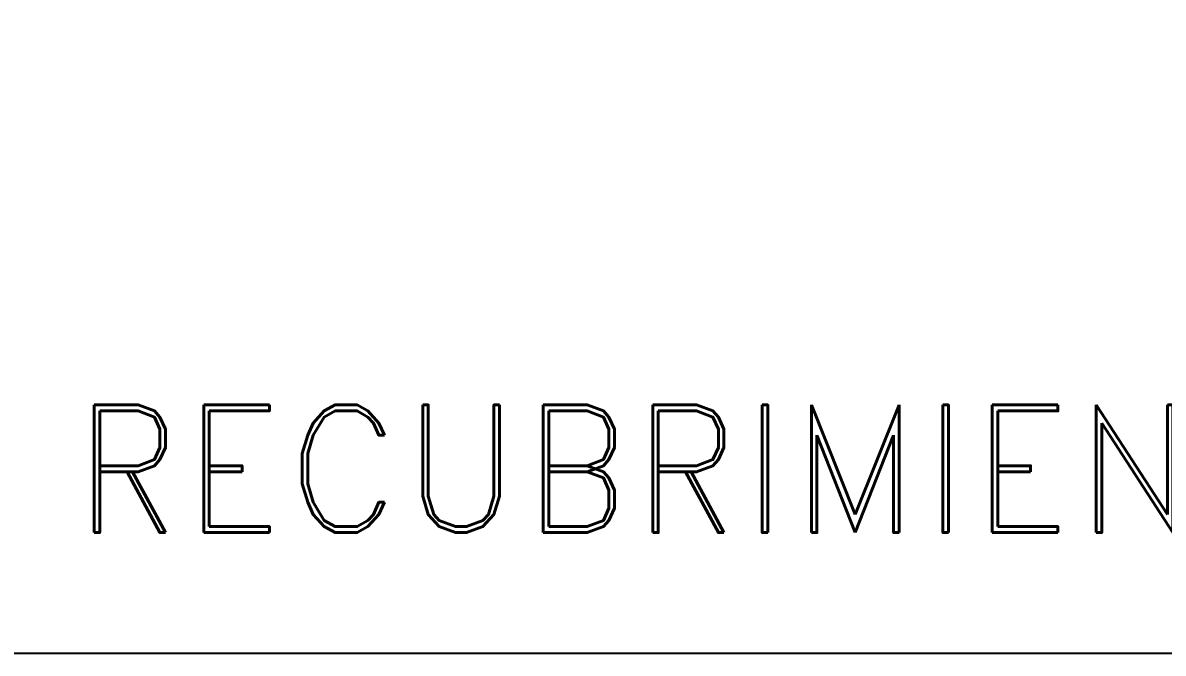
# Model space of a CAD drawing. Extents: x 174420 to 213214, y -41877 to -13498.
# Drawn here: x 191689 to 192292, y -26214 to -25881 of the extents above; entities that cross this region are included whole.
import ezdxf

# ---------------------------------------------------------------- set-up
doc = ezdxf.new("R2010")
doc.units = 0
doc.header["$LTSCALE"] = 500
doc.header["$MEASUREMENT"] = 0
doc.layers.add('COTAS', color=2, linetype='CONTINUOUS', lineweight=9)
doc.styles.add('ROMAND', font='romand')
doc.styles.get("Standard").update_dxf_attribs({"font": 'SIMPLEX.shx', "width": 0.8, "height": 80})
doc.dimstyles.get("Standard").update_dxf_attribs({"dimtxt": 0.18, "dimasz": 0.18, "dimexe": 0.18, "dimexo": 0.0625, "dimgap": 0.09, "dimtad": 0, "dimtih": 1, "dimtoh": 1, "dimdec": 4, "dimzin": 0, "dimdsep": 46, "dimtxsty": 'Standard', "dimcen": 0.09, "dimadec": 0, "dimazin": 0, "dimtfac": 1, "dimtdec": 4, "dimtofl": 0, "dimtmove": 0, "dimatfit": 3, "dimfxl": 1, "dimtolj": 1, "dimtzin": 0, "dimarcsym": 0})

msp = doc.modelspace()

# ---------------------------------------------------------------- texts
at = {"layer": 'COTAS', "lineweight": 9, "style": 'ROMAND'}
msp.add_text('RECUBRIMIENTO DEL TANQUE', height=67.5, dxfattribs=at).set_placement((191715.55, -26150.51))

# ---------------------------------------------------------------- leaders
at = {"layer": 'COTAS', "lineweight": 9, "annotation_type": 0, "has_hookline": 1, "hookline_direction": 0}
msp.add_leader([(191335.83, -25872.54), (191654.81, -26214.24), (192628.05, -26214.24)], dimstyle='Standard', override={"dimscale": 10, "dimtxt": 10, "dimasz": 8, "dimexe": 2, "dimexo": 4, "dimgap": 3, "dimtad": 1, "dimtih": 0, "dimtoh": 0, "dimdec": 0, "dimcen": 1, "dimdle": 1, "dimtdec": 1}, dxfattribs=at)

doc.saveas('drawing.dxf')
